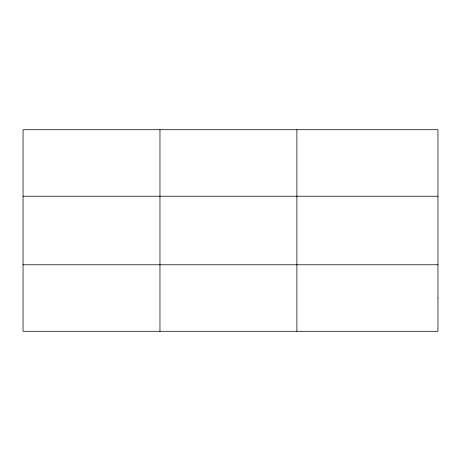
<?xml version="1.0" encoding="UTF-8"?>
<svg xmlns="http://www.w3.org/2000/svg" width="461" height="461" viewBox="0 0 461 461"><rect width="100%" height="100%" fill="white"/><g stroke="black" fill="none" stroke-linecap="round" stroke-linejoin="round"><path stroke-width="0.69" d="M159.967 129.714L159.967 331.286M296.884 129.714L296.884 331.286M23.05 196.23L437.95 196.23M23.05 264.77L437.95 264.77M437.95 298.025L437.95 331.286L23.05 331.286L23.05 129.714L437.95 129.714L437.95 298.025"/></g></svg>
